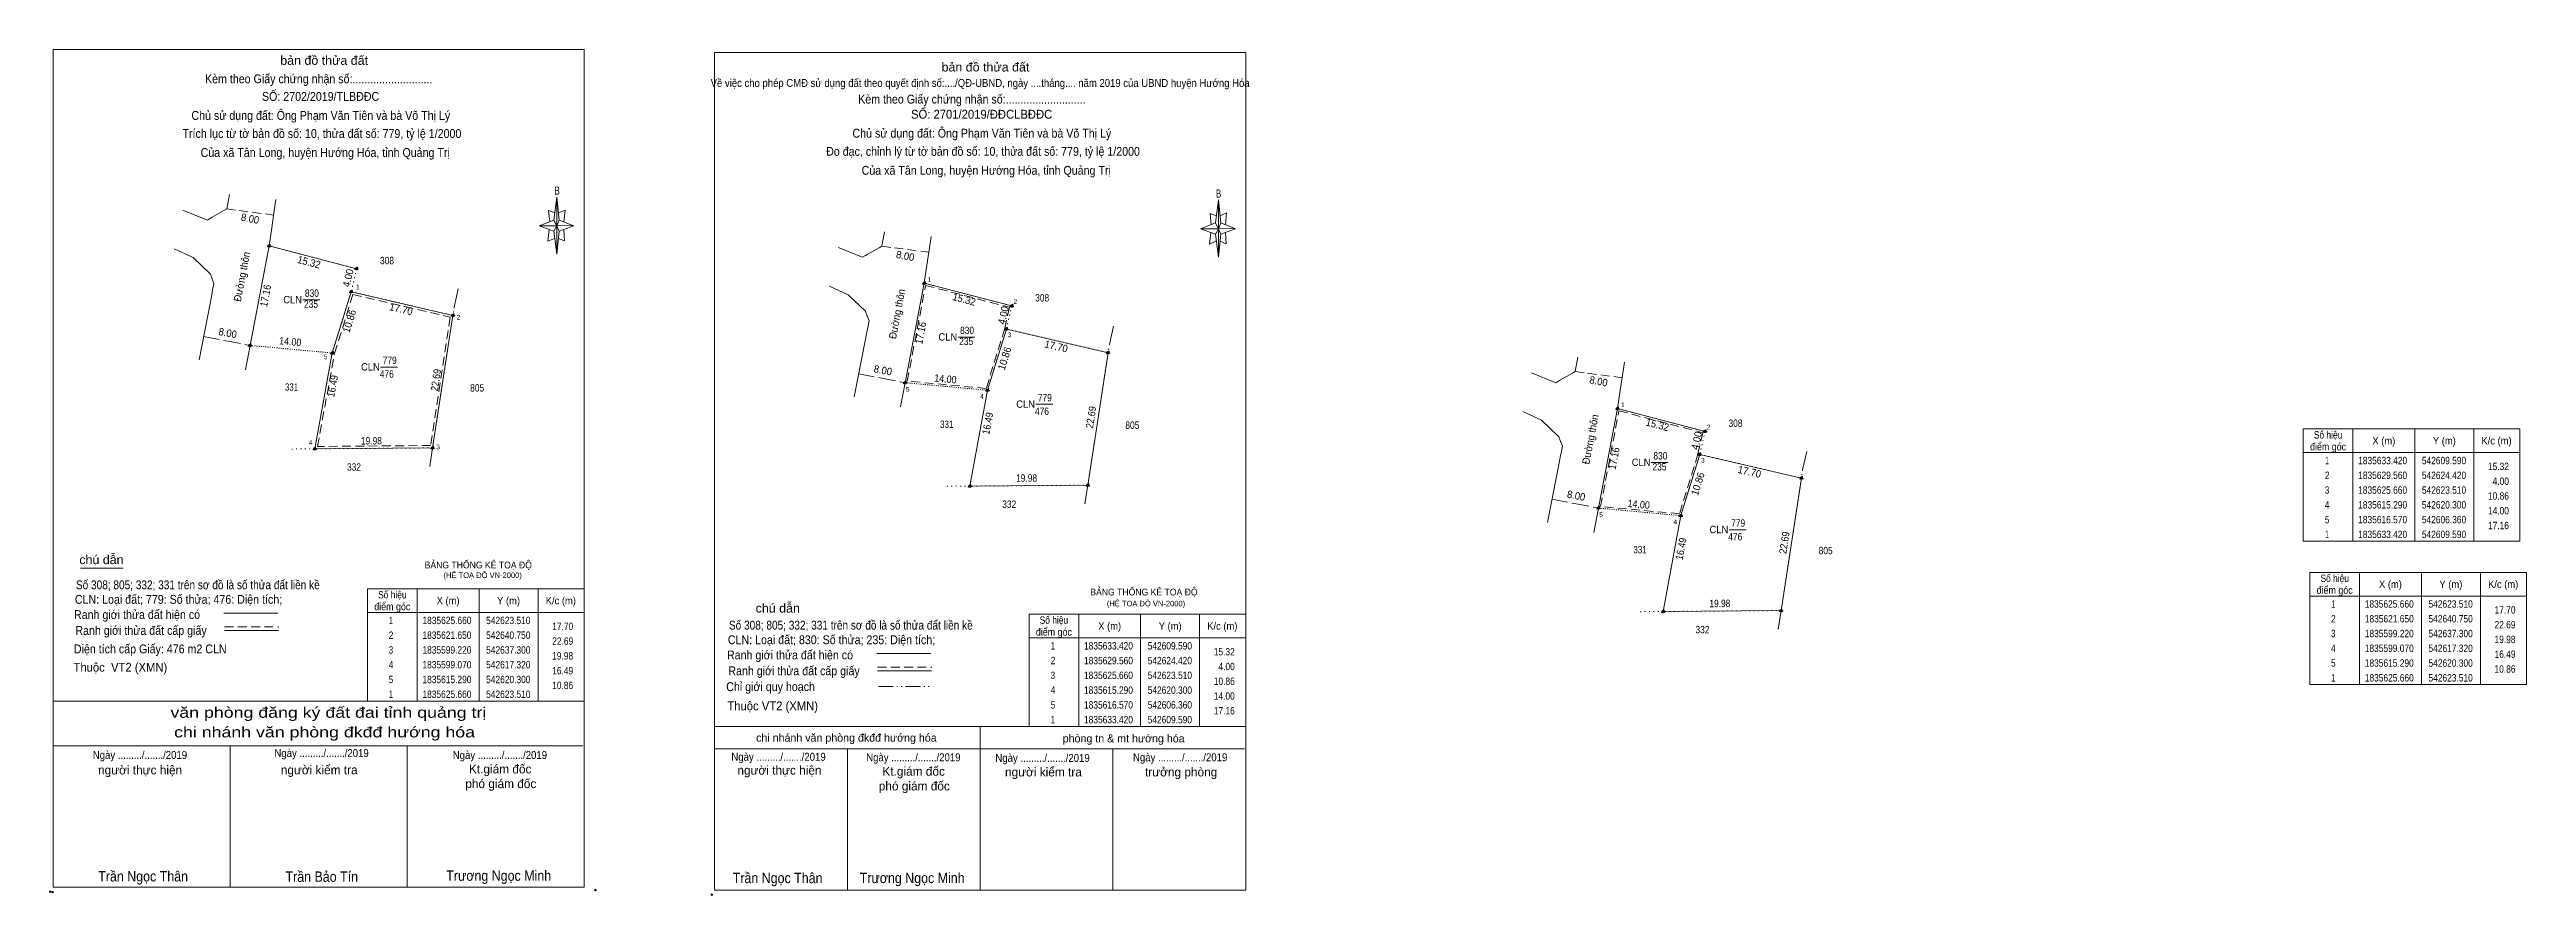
# Model space of a CAD drawing. Header units: metres. Extents: x 542344 to 542764, y 1835551 to 1835694.
import ezdxf
from ezdxf.enums import TextEntityAlignment as Align

# ---------------------------------------------------------------- set-up
doc = ezdxf.new("R2010")
doc.units = ezdxf.units.M
doc.header["$LTSCALE"] = 0.5
doc.header["$PDMODE"] = 32
doc.header["$PDSIZE"] = 0.25
for name, pattern in [('DASH_DOUBLE_DOT', [9.2, 5, -1.2, 0.3, -1.2, 0.3, -1.2]), ('DOTTED', [1.5, 0.3, -1.2]), ('MEDIUM_DASHED', [4.5, 3, -1.5])]:
    doc.linetypes.add(name, pattern=pattern)
doc.layers.add('1', color=7, linetype='Continuous')
for name, color, linetype, lineweight in [('10', 7, 'Continuous', 13), ('17', 7, 'Continuous', 13), ('5', 7, 'Continuous', 13), ('6', 7, 'Continuous', 13), ('63', 7, 'Continuous', 13), ('7', 7, 'Continuous', 13)]:
    doc.layers.add(name, color=color, linetype=linetype, lineweight=lineweight)

msp = doc.modelspace()

# ---------------------------------------------------------------- hatches: boundary and pattern name
at = {"layer": '10'}
for points in [[(542381.37, 1835660.96, 1), (542380.77, 1835660.96, 1)], [(542396.2, 1835657.1, 1), (542395.6, 1835657.1, 1)], [(542395.29, 1835653.2, 1), (542394.69, 1835653.2, 1)], [(542492.4, 1835654.65, 1), (542491.8, 1835654.65, 1)], [(542412.53, 1835649.19, 1), (542411.93, 1835649.19, 1)], [(542507.23, 1835650.79, 1), (542506.63, 1835650.79, 1)], [(542378.14, 1835644.11, 1), (542377.54, 1835644.11, 1)], [(542506.32, 1835646.89, 1), (542505.72, 1835646.89, 1)], [(542392.08, 1835642.83, 1), (542391.48, 1835642.83, 1)], [(542523.56, 1835642.88, 1), (542522.96, 1835642.88, 1)], [(542489.17, 1835637.8, 1), (542488.57, 1835637.8, 1)], [(542503.11, 1835636.52, 1), (542502.51, 1835636.52, 1)], [(542609.89, 1835633.42, 1), (542609.29, 1835633.42, 1)], [(542389.1, 1835626.6, 1), (542388.5, 1835626.6, 1)], [(542409.08, 1835626.76, 1), (542408.48, 1835626.76, 1)], [(542624.72, 1835629.56, 1), (542624.12, 1835629.56, 1)], [(542623.81, 1835625.66, 1), (542623.21, 1835625.66, 1)], [(542500.13, 1835620.29, 1), (542499.53, 1835620.29, 1)], [(542520.11, 1835620.45, 1), (542519.51, 1835620.45, 1)], [(542641.05, 1835621.65, 1), (542640.45, 1835621.65, 1)], [(542606.66, 1835616.57, 1), (542606.06, 1835616.57, 1)], [(542620.6, 1835615.29, 1), (542620, 1835615.29, 1)], [(542617.62, 1835599.06, 1), (542617.02, 1835599.06, 1)], [(542637.6, 1835599.22, 1), (542637, 1835599.22, 1)]]:
    msp.add_hatch(color=256, dxfattribs=at).paths.add_polyline_path(points)

# ---------------------------------------------------------------- linework, layer by layer
for p, q in [((542374.02, 1835667.88), (542374.34, 1835669.64)), ((542381.94, 1835666.94), (542382.22, 1835668.84)), ((542371.42, 1835665.8), (542373.43, 1835666.94)), ((542381.51, 1835664), (542381.94, 1835666.94)), ((542381.07, 1835660.96), (542381.51, 1835664)), ((542395.9, 1835657.1), (542381.07, 1835660.96)), ((542482.45, 1835659.49), (542484.46, 1835660.63)), ((542485.05, 1835661.57), (542485.37, 1835663.33)), ((542492.54, 1835657.69), (542492.97, 1835660.63)), ((542492.97, 1835660.63), (542493.25, 1835662.53)), ((542371.42, 1835655.39), (542371.12, 1835656.15)), ((542492.1, 1835654.65), (542492.54, 1835657.69)), ((542371.45, 1835655.31), (542371.42, 1835655.39)), ((542371.42, 1835653.02), (542371.45, 1835653.17)), ((542386.79, 1835651.83), (542389.66, 1835651.83)), ((542412.44, 1835650.59), (542413.12, 1835653.71)), ((542506.93, 1835650.79), (542492.1, 1835654.65)), ((542482.45, 1835649.08), (542482.15, 1835649.84)), ((542482.48, 1835649), (542482.45, 1835649.08)), ((542523.47, 1835644.28), (542524.15, 1835647.4)), ((542482.45, 1835646.71), (542482.48, 1835646.86)), ((542497.82, 1835645.52), (542500.69, 1835645.52)), ((542399.97, 1835640.45), (542402.84, 1835640.45)), ((542599.94, 1835638.26), (542601.95, 1835639.4)), ((542602.54, 1835640.34), (542602.86, 1835642.1)), ((542610.03, 1835636.46), (542610.46, 1835639.4)), ((542610.46, 1835639.4), (542610.74, 1835641.3)), ((542609.59, 1835633.42), (542610.03, 1835636.46)), ((542511, 1835634.14), (542513.87, 1835634.14)), ((542624.42, 1835629.56), (542609.59, 1835633.42)), ((542408.78, 1835626.76), (542408.3, 1835623.61)), ((542599.94, 1835627.85), (542599.64, 1835628.61)), ((542599.97, 1835627.77), (542599.94, 1835627.85)), ((542599.94, 1835625.48), (542599.97, 1835625.63)), ((542615.31, 1835624.29), (542618.18, 1835624.29)), ((542640.96, 1835623.05), (542641.64, 1835626.17)), ((542519.81, 1835620.45), (542519.33, 1835617.3)), ((542628.49, 1835612.91), (542631.36, 1835612.91)), ((542637.3, 1835599.22), (542636.82, 1835596.07))]:
    msp.add_line(p, q, dxfattribs=at)
at = {"layer": '10', "linetype": 'DOTTED'}
for p, q in [((542395.9, 1835657.1), (542394.99, 1835653.2)), ((542391.78, 1835642.83), (542394.99, 1835653.2)), ((542394.99, 1835653.2), (542412.23, 1835649.19)), ((542412.23, 1835649.19), (542408.78, 1835626.76)), ((542412.44, 1835650.59), (542412.24, 1835649.19)), ((542506.93, 1835650.79), (542506.02, 1835646.89)), ((542502.81, 1835636.52), (542506.02, 1835646.89)), ((542506.02, 1835646.89), (542523.26, 1835642.88)), ((542523.47, 1835644.28), (542523.27, 1835642.88)), ((542523.26, 1835642.88), (542519.81, 1835620.45)), ((542388.8, 1835626.6), (542384.41, 1835626.57)), ((542408.78, 1835626.76), (542388.8, 1835626.61)), ((542408.3, 1835623.61), (542408.78, 1835626.76)), ((542624.42, 1835629.56), (542623.51, 1835625.66)), ((542620.3, 1835615.29), (542623.51, 1835625.66)), ((542623.51, 1835625.66), (542640.75, 1835621.65)), ((542640.96, 1835623.05), (542640.76, 1835621.65)), ((542499.83, 1835620.29), (542495.44, 1835620.26)), ((542519.81, 1835620.45), (542499.83, 1835620.3)), ((542519.33, 1835617.3), (542519.81, 1835620.45)), ((542640.75, 1835621.65), (542637.3, 1835599.22)), ((542617.32, 1835599.06), (542612.93, 1835599.03)), ((542637.3, 1835599.22), (542617.32, 1835599.07)), ((542636.82, 1835596.07), (542637.3, 1835599.22))]:
    msp.add_line(p, q, dxfattribs=at)
at = {"layer": '10', "linetype": 'MEDIUM_DASHED'}
for p, q in [((542374.74, 1835644.7), (542377.84, 1835644.11)), ((542485.77, 1835638.39), (542488.87, 1835637.8)), ((542603.26, 1835617.16), (542606.36, 1835616.57))]:
    msp.add_line(p, q, dxfattribs=at)
at = {"layer": '10'}
for points in [[(542366.48, 1835667.02), (542370.61, 1835665.34), (542371.12, 1835665.63), (542371.42, 1835665.8)], [(542373.43, 1835666.94), (542373.9, 1835667.21), (542374.02, 1835667.88)], [(542371.12, 1835656.15), (542371.09, 1835656.23), (542368.19, 1835658.98), (542365.01, 1835660.44)], [(542377.06, 1835640), (542377.84, 1835644.11), (542381.07, 1835660.96)], [(542477.51, 1835660.71), (542481.64, 1835659.03), (542482.15, 1835659.32), (542482.45, 1835659.49)], [(542484.46, 1835660.63), (542484.93, 1835660.9), (542485.05, 1835661.57)], [(542369.22, 1835641.7), (542371.12, 1835651.48), (542371.42, 1835653.02)], [(542371.45, 1835653.17), (542371.73, 1835654.61), (542371.45, 1835655.31)], [(542482.15, 1835649.84), (542482.12, 1835649.92), (542479.22, 1835652.67), (542476.04, 1835654.13)], [(542488.09, 1835633.69), (542488.87, 1835637.8), (542492.1, 1835654.65)], [(542482.48, 1835646.86), (542482.76, 1835648.3), (542482.48, 1835649)], [(542480.25, 1835635.39), (542482.15, 1835645.17), (542482.45, 1835646.71)], [(542595, 1835639.48), (542599.13, 1835637.8), (542599.64, 1835638.09), (542599.94, 1835638.26)], [(542601.95, 1835639.4), (542602.42, 1835639.67), (542602.54, 1835640.34)], [(542599.64, 1835628.61), (542599.61, 1835628.69), (542596.71, 1835631.44), (542593.53, 1835632.9)], [(542605.58, 1835612.46), (542606.36, 1835616.57), (542609.59, 1835633.42)], [(542599.97, 1835625.63), (542600.25, 1835627.07), (542599.97, 1835627.77)], [(542597.74, 1835614.16), (542599.64, 1835623.94), (542599.94, 1835625.48)]]:
    msp.add_lwpolyline(points, dxfattribs=at)
at = {"layer": '10', "linetype": 'MEDIUM_DASHED'}
for points in [[(542373.9, 1835667.21), (542376, 1835666.94), (542381.83, 1835666.19)], [(542484.93, 1835660.9), (542487.03, 1835660.63), (542492.86, 1835659.88)], [(542369.98, 1835645.6), (542371.12, 1835645.38), (542374.74, 1835644.7)], [(542481.01, 1835639.29), (542482.15, 1835639.07), (542485.77, 1835638.39)], [(542602.42, 1835639.67), (542604.52, 1835639.4), (542610.35, 1835638.65)], [(542598.5, 1835618.06), (542599.64, 1835617.84), (542603.26, 1835617.16)]]:
    msp.add_lwpolyline(points, dxfattribs=at)
at = {"layer": '10', "linetype": 'DOTTED'}
for points in [[(542381.07, 1835660.96), (542395.9, 1835657.1), (542394.99, 1835653.2), (542391.78, 1835642.83), (542377.84, 1835644.11)], [(542492.1, 1835654.65), (542506.93, 1835650.79), (542506.02, 1835646.89), (542502.81, 1835636.52), (542488.87, 1835637.8)], [(542609.59, 1835633.42), (542624.42, 1835629.56), (542623.51, 1835625.66), (542620.3, 1835615.29), (542606.36, 1835616.57)]]:
    msp.add_lwpolyline(points, close=True, dxfattribs=at)
at = {"layer": '10'}
for points in [[(542394.99, 1835653.2), (542412.23, 1835649.19), (542408.78, 1835626.76), (542388.8, 1835626.61), (542391.78, 1835642.83)], [(542506.02, 1835646.89), (542523.26, 1835642.88), (542519.81, 1835620.45), (542499.83, 1835620.3), (542502.81, 1835636.52)], [(542623.51, 1835625.66), (542640.75, 1835621.65), (542637.3, 1835599.22), (542617.32, 1835599.07), (542620.3, 1835615.29)]]:
    msp.add_lwpolyline(points, close=True, dxfattribs=at)
at = {"layer": '10', "linetype": 'MEDIUM_DASHED'}
for points in [[(542395.26, 1835652.73), (542411.78, 1835648.88), (542408.44, 1835627.16), (542389.28, 1835627.01), (542392.17, 1835642.73)], [(542492.33, 1835654.28), (542506.57, 1835650.57), (542505.73, 1835646.97), (542502.6, 1835636.84), (542489.23, 1835638.07)], [(542609.82, 1835633.05), (542624.06, 1835629.34), (542623.22, 1835625.74), (542620.09, 1835615.61), (542606.72, 1835616.84)]]:
    msp.add_lwpolyline(points, close=True, dxfattribs=at)
at = {"layer": '10', "linetype": 'DOTTED'}
for points in [[(542377.84, 1835644.11), (542391.78, 1835642.83), (542388.8, 1835626.6)], [(542488.87, 1835637.8), (542502.81, 1835636.52), (542499.83, 1835620.29)], [(542606.36, 1835616.57), (542620.3, 1835615.29), (542617.32, 1835599.06)]]:
    msp.add_lwpolyline(points, dxfattribs=at)
for centre in [(542381.07, 1835660.96), (542395.9, 1835657.1), (542394.99, 1835653.2), (542492.1, 1835654.65), (542412.23, 1835649.19), (542506.93, 1835650.79), (542377.84, 1835644.11), (542506.02, 1835646.89), (542391.78, 1835642.83), (542523.26, 1835642.88), (542488.87, 1835637.8), (542502.81, 1835636.52), (542609.59, 1835633.42), (542388.8, 1835626.6), (542408.78, 1835626.76), (542624.42, 1835629.56), (542623.51, 1835625.66), (542499.83, 1835620.29), (542519.81, 1835620.45), (542640.75, 1835621.65), (542606.36, 1835616.57), (542620.3, 1835615.29), (542617.32, 1835599.06), (542637.3, 1835599.22)]:
    msp.add_circle(centre, 0.3, dxfattribs=at)
at = {"layer": '17'}
msp.add_line((542349.11, 1835606.41), (542356.35, 1835606.41), dxfattribs=at)
at = {"layer": '5'}
for p, q in [((542429.33, 1835665.34), (542429.83, 1835669.24)), ((542541.44, 1835664.84), (542541.94, 1835668.74)), ((542429.33, 1835663.44), (542426.83, 1835664.34)), ((542430.23, 1835665.34), (542432.73, 1835664.34)), ((542542.34, 1835664.84), (542544.84, 1835663.84)), ((542430.23, 1835663.44), (542429.83, 1835659.54)), ((542431.13, 1835661.84), (542430.13, 1835662.24)), ((542431.03, 1835663.74), (542431.13, 1835661.84)), ((542541.44, 1835662.94), (542538.94, 1835663.84)), ((542542.34, 1835662.94), (542541.94, 1835659.04)), ((542543.24, 1835661.34), (542542.24, 1835661.74)), ((542543.14, 1835663.24), (542543.24, 1835661.34)), ((542344.46, 1835583.9), (542434.46, 1835583.9)), ((542344.46, 1835576.3), (542434.26, 1835576.3)), ((542344.46, 1835576.3), (542434.26, 1835576.3)), ((542344.46, 1835576.3), (542434.26, 1835576.3)), ((542374.46, 1835552.4), (542374.46, 1835576.3)), ((542404.46, 1835552.4), (542404.46, 1835576.3))]:
    msp.add_line(p, q, dxfattribs=at)
for points in [[(542344.46, 1835694.2), (542434.46, 1835694.2), (542434.46, 1835552.4), (542344.46, 1835552.4)], [(542456.57, 1835693.7), (542546.57, 1835693.7), (542546.57, 1835551.9), (542456.57, 1835551.9)], [(542429.83, 1835669.24), (542430.23, 1835665.34), (542429.83, 1835664.34)], [(542541.94, 1835668.74), (542542.34, 1835664.84), (542541.94, 1835663.84)], [(542429.83, 1835664.34), (542426.83, 1835664.34), (542429.33, 1835665.34), (542430.23, 1835663.44), (542432.73, 1835664.34), (542429.83, 1835664.44)], [(542429.83, 1835664.34), (542429.83, 1835659.54), (542429.33, 1835663.44)], [(542541.94, 1835663.84), (542538.94, 1835663.84), (542541.44, 1835664.84), (542542.34, 1835662.94), (542544.84, 1835663.84), (542541.94, 1835663.94)], [(542541.94, 1835663.84), (542541.94, 1835659.04), (542541.44, 1835662.94)]]:
    msp.add_lwpolyline(points, close=True, dxfattribs=at)
for points in [[(542429.83, 1835664.34), (542429.33, 1835665.34), (542426.83, 1835664.34)], [(542429.53, 1835666.54), (542428.43, 1835666.94), (542428.63, 1835665.04)], [(542429.83, 1835664.34), (542430.23, 1835663.44), (542432.73, 1835664.34)], [(542430.13, 1835666.54), (542431.23, 1835667.04), (542431.03, 1835665.04)], [(542541.94, 1835663.84), (542541.44, 1835664.84), (542538.94, 1835663.84)], [(542541.64, 1835666.04), (542540.54, 1835666.44), (542540.74, 1835664.54)], [(542542.24, 1835666.04), (542543.34, 1835666.54), (542543.14, 1835664.54)], [(542428.53, 1835663.74), (542428.33, 1835661.74), (542429.43, 1835662.24)], [(542540.64, 1835663.24), (542540.44, 1835661.24), (542541.54, 1835661.74)], [(542541.94, 1835663.84), (542542.34, 1835662.94), (542544.84, 1835663.84)], [(542434.46, 1835552.4), (542344.46, 1835552.4), (542344.46, 1835576.3)]]:
    msp.add_lwpolyline(points, dxfattribs=at)
for p in [(542343.99, 1835551.62), (542344.39, 1835551.56)]:
    msp.add_point(p, dxfattribs=at)
at = {"layer": '6'}
for p, q in [((542373.4, 1835598.79), (542382.54, 1835598.79)), ((542373.54, 1835595.85), (542382.68, 1835595.85)), ((542484.06, 1835591.95), (542493.2, 1835591.95)), ((542484.2, 1835589.02), (542493.34, 1835589.02))]:
    msp.add_line(p, q, dxfattribs=at)
at = {"layer": '6', "linetype": 'MEDIUM_DASHED'}
for p, q in [((542373.54, 1835596.47), (542382.74, 1835596.47)), ((542484.2, 1835589.64), (542493.4, 1835589.64))]:
    msp.add_line(p, q, dxfattribs=at)
at = {"layer": '6'}
msp.add_point((542436.36, 1835551.9), dxfattribs=at)
at = {"layer": '63'}
for p, q in [((542734.2, 1835629.97), (542734.2, 1835610.97)), ((542744.7, 1835629.97), (542744.7, 1835610.97)), ((542754.7, 1835629.97), (542754.7, 1835610.97)), ((542725.8, 1835625.97), (542762.5, 1835625.97)), ((542735.32, 1835605.68), (542735.32, 1835586.68)), ((542745.82, 1835605.68), (542745.82, 1835586.68)), ((542755.82, 1835605.68), (542755.82, 1835586.68)), ((542406.16, 1835602.9), (542406.16, 1835583.9)), ((542416.66, 1835602.9), (542416.66, 1835583.9)), ((542426.66, 1835602.9), (542426.66, 1835583.9)), ((542726.92, 1835601.68), (542763.62, 1835601.68)), ((542397.76, 1835598.9), (542434.46, 1835598.9)), ((542518.27, 1835598.6), (542518.27, 1835579.6)), ((542528.77, 1835598.6), (542528.77, 1835579.6)), ((542538.77, 1835598.6), (542538.77, 1835579.6)), ((542509.87, 1835594.6), (542546.57, 1835594.6))]:
    msp.add_line(p, q, dxfattribs=at)
at = {"layer": '63', "linetype": 'DASH_DOUBLE_DOT'}
msp.add_line((542484.33, 1835586.39), (542493.53, 1835586.39), dxfattribs=at)
at = {"layer": '63'}
for points in [[(542725.8, 1835629.97), (542762.5, 1835629.97), (542762.5, 1835610.97), (542725.8, 1835610.97)], [(542726.92, 1835605.68), (542763.62, 1835605.68), (542763.62, 1835586.68), (542726.92, 1835586.68)], [(542397.76, 1835602.9), (542434.46, 1835602.9), (542434.46, 1835583.9), (542397.76, 1835583.9)], [(542509.87, 1835598.6), (542546.57, 1835598.6), (542546.57, 1835579.6), (542509.87, 1835579.6)]]:
    msp.add_lwpolyline(points, close=True, dxfattribs=at)
at = {"layer": '7'}
for p, q in [((542456.57, 1835579.6), (542546.57, 1835579.6)), ((542456.57, 1835579.6), (542546.57, 1835579.6)), ((542456.57, 1835579.6), (542546.57, 1835579.6)), ((542501.57, 1835551.9), (542501.57, 1835579.6)), ((542456.57, 1835575.8), (542546.37, 1835575.8)), ((542479.07, 1835551.9), (542479.07, 1835575.8)), ((542524.07, 1835551.9), (542524.07, 1835575.8)), ((542546.57, 1835551.9), (542456.57, 1835551.9))]:
    msp.add_line(p, q, dxfattribs=at)
msp.add_point((542456.1, 1835551.12), dxfattribs=at)

# ---------------------------------------------------------------- texts
at = {"layer": '1'}
for s, height, width, p in [('BẢNG THỐNG KÊ TOẠ ĐỘ ', 1.15, 0.95, (542407.43, 1835606.36)), ('(HỆ TOẠ ĐỘ VN-2000)', 0.93, 0.9, (542410.63, 1835604.74)), ('BẢNG THỐNG KÊ TOẠ ĐỘ ', 1.15, 0.95, (542520.24, 1835601.78)), ('(HỆ TOẠ ĐỘ VN-2000)', 0.93, 0.9, (542523.04, 1835599.94))]:
    msp.add_text(s, height=height, dxfattribs=dict(at, width=width)).set_placement(p)
at = {"layer": '10'}
for s, rotation, width, p in [('8.00', 349.266, 0.95, (542377.7386, 1835664.9659)), ('8.00', 349.266, 0.95, (542488.7686, 1835658.6559)), ('Đường thôn', 79.149, 0.95, (542377.0728, 1835655.6373)), ('15.32', 345.411, 0.95, (542387.6776, 1835657.6135)), ('4.00', 76.866, 0.95, (542395.073, 1835655.393)), ('17.16', 79.149, 0.9, (542381.0827, 1835652.4123)), ('Đường thôn', 79.149, 0.95, (542488.1028, 1835649.3273)), ('15.32', 345.411, 0.95, (542498.7076, 1835651.3035)), ('10.86', 72.8, 0.95, (542395.2728, 1835648.0352)), ('17.70', 346.906, 0.95, (542403.2934, 1835649.6549)), ('17.16', 79.149, 0.9, (542492.1127, 1835646.1023)), ('4.00', 76.866, 0.95, (542506.103, 1835649.083)), ('8.00', 349.266, 0.95, (542373.9486, 1835645.6059)), ('14.00', 354.754, 0.9, (542384.6029, 1835644.1389)), ('10.86', 72.8, 0.95, (542506.3028, 1835641.7252)), ('17.70', 346.906, 0.95, (542514.3234, 1835643.3449)), ('16.49', 79.59, 0.9, (542392.4367, 1835637.1071)), ('22.69', 81.256, 0.9, (542409.9492, 1835638.16)), ('8.00', 349.266, 0.95, (542484.9786, 1835639.2959)), ('14.00', 354.754, 0.9, (542495.6329, 1835637.8289)), ('8.00', 349.266, 0.95, (542606.2586, 1835637.4259)), ('16.49', 79.59, 0.9, (542503.4667, 1835630.7971)), ('22.69', 81.256, 0.9, (542520.9792, 1835631.85)), ('Đường thôn', 79.149, 0.95, (542605.5928, 1835628.0973)), ('15.32', 345.411, 0.95, (542616.1976, 1835630.0735)), ('19.98', 0.43, 0.85, (542398.4153, 1835627.3435)), ('17.16', 79.149, 0.9, (542609.6027, 1835624.8723)), ('4.00', 76.866, 0.95, (542623.593, 1835627.853)), ('19.98', 0.43, 0.85, (542509.4453, 1835621.0335)), ('10.86', 72.8, 0.95, (542623.7928, 1835620.4952)), ('17.70', 346.906, 0.95, (542631.8134, 1835622.1149)), ('8.00', 349.266, 0.95, (542602.4686, 1835618.0659)), ('14.00', 354.754, 0.9, (542613.1229, 1835616.5989)), ('16.49', 79.59, 0.9, (542620.9567, 1835609.5671)), ('22.69', 81.256, 0.9, (542638.4692, 1835610.62)), ('19.98', 0.43, 0.85, (542626.9353, 1835599.8035))]:
    msp.add_text(s, height=1.25, rotation=rotation, dxfattribs=dict(at, width=width)).set_placement(p, align=Align.CENTER)
for s, width, p in [('308', 0.85, (542401.055, 1835657.86)), ('CLN', 0.95, (542385.065, 1835651.24)), ('235', 0.85, (542388.175, 1835650.49)), ('830', 0.85, (542388.33, 1835652.34)), ('308', 0.85, (542512.085, 1835651.55)), ('CLN', 0.95, (542496.095, 1835644.93)), ('235', 0.85, (542499.205, 1835644.18)), ('830', 0.85, (542499.36, 1835646.03)), ('CLN', 0.95, (542398.245, 1835639.86)), ('476', 0.85, (542401.015, 1835638.65)), ('779', 0.85, (542401.51, 1835640.96)), ('331', 0.8, (542384.88, 1835636.45)), ('805', 0.85, (542416.335, 1835636.3)), ('CLN', 0.95, (542509.275, 1835633.55)), ('779', 0.85, (542512.54, 1835634.65)), ('331', 0.8, (542495.91, 1835630.14)), ('476', 0.85, (542512.045, 1835632.34)), ('805', 0.85, (542527.365, 1835629.99)), ('308', 0.85, (542629.575, 1835630.32)), ('332', 0.85, (542395.465, 1835622.91)), ('CLN', 0.95, (542613.585, 1835623.7)), ('235', 0.85, (542616.695, 1835622.95)), ('830', 0.85, (542616.85, 1835624.8)), ('332', 0.85, (542506.495, 1835616.6)), ('779', 0.85, (542630.03, 1835613.42)), ('331', 0.8, (542613.4, 1835608.91)), ('CLN', 0.95, (542626.765, 1835612.32)), ('476', 0.85, (542629.535, 1835611.11)), ('805', 0.85, (542644.855, 1835608.76)), ('332', 0.85, (542623.985, 1835595.37))]:
    msp.add_text(s, height=1.25, dxfattribs=dict(at, width=width)).set_placement(p, align=Align.CENTER)
for s, width, p in [(' 1', 0.9, (542396.42, 1835653.6)), (' 1', 0.9, (542493.31, 1835654.89)), (' 2', 0.9, (542507.84, 1835651.13)), (' 2', 0.9, (542413.48, 1835648.49)), (' 3', 0.95, (542506.87, 1835645.5)), (' 5', 0.9, (542390.96, 1835641.77)), (' 5', 0.9, (542489.61, 1835636.27)), (' 4', 0.95, (542502.19, 1835635.06)), (' 1', 0.9, (542610.8, 1835633.66)), (' 2', 0.9, (542625.33, 1835629.9)), (' 4', 0.95, (542388.44, 1835627.26)), (' 3', 0.95, (542410.02, 1835626.52)), (' 3', 0.95, (542624.36, 1835624.27)), (' 5', 0.9, (542607.1, 1835615.04)), (' 4', 0.95, (542619.68, 1835613.83))]:
    msp.add_text(s, height=0.8, dxfattribs=dict(at, width=width)).set_placement(p, align=Align.RIGHT)
at = {"layer": '5'}
for s, height, width, p in [('Kèm theo Giấy chứng nhận số:...........................', 1.5, 0.9, (542389.48, 1835688.5)), ('bản đồ thửa đất', 1.5, 1.05, (542390.4, 1835691.62)), ('bản đồ thửa đất', 1.5, 1.05, (542502.47, 1835690.49)), ('SỐ: 2702/2019/TLBĐĐC', 1.5, 0.9, (542389.8, 1835685.52)), ('Kèm theo Giấy chứng nhận số:...........................', 1.5, 0.9, (542500.17, 1835685.06)), ('Chủ sử dụng đất: Ông Phạm Văn Tiên và bà Võ Thị Lý', 1.5, 0.9, (542389.835, 1835682.3)), ('Chủ sử dụng đất: Ông Phạm Văn Tiên và bà Võ Thị Lý', 1.5, 0.9, (542501.865, 1835679.29)), ('SỐ: 2701/2019/ĐĐCLBĐĐC', 1.5, 0.95, (542501.825, 1835682.5)), ('Trích lục từ tờ bản đồ số: 10, thửa đất số: 779, tỷ lệ 1/2000 ', 1.5, 0.9, (542390.275, 1835679.24)), ('Của xã Tân Long, huyện Hướng Hóa, tỉnh Quảng Trị', 1.5, 0.9, (542390.585, 1835676.02)), ('Đo đạc, chỉnh lý từ tờ bản đồ số: 10, thửa đất số: 779, tỷ lệ 1/2000 ', 1.5, 0.9, (542502.31, 1835676.22)), ('Của xã Tân Long, huyện Hướng Hóa, tỉnh Quảng Trị', 1.5, 0.9, (542502.605, 1835673.01)), ('B', 1.378, 0.75, (542429.865, 1835669.64)), ('B', 1.378, 0.75, (542541.975, 1835669.14)), ('văn phòng đăng ký đất đai tỉnh quảng trị', 1.8, 1.25, (542391.12, 1835581.07)), ('chi nhánh văn phòng đkđđ hướng hóa', 1.8, 1.25, (542390.475, 1835577.75)), ('Ngày ........./......./2019', 1.35, 0.9, (542359.185, 1835574.1)), ('Ngày ........./......./2019', 1.35, 0.9, (542389.965, 1835574.42)), ('Trần Ngọc Thân', 1.75, 0.9, (542359.725, 1835553.36)), ('Trần Bảo Tín', 1.75, 0.9, (542390, 1835553.3))]:
    msp.add_text(s, height=height, dxfattribs=dict(at, width=width)).set_placement(p, align=Align.CENTER)
for s, p in [('người thực hiện', (542359.21, 1835571.48)), ('người kiểm tra', (542389.565, 1835571.5))]:
    msp.add_text(s, height=1.5, dxfattribs=at).set_placement(p, align=Align.CENTER)
at = {"layer": '6'}
for s, width, p in [('chú dẫn', 1.05, (542348.91, 1835607.09)), ('CLN: Loại đất; 779: Số thửa; 476: Diện tích;', 0.9, (542348.16, 1835600.37)), ('Số 308; 805; 332; 331 trên sơ đồ là số thửa đất liền kề', 0.85, (542348.34, 1835602.83)), ('Ranh giới thửa đất hiện có ', 0.9, (542348.01, 1835597.79)), ('Số 308; 805; 332; 331 trên sơ đồ là số thửa đất liền kề', 0.85, (542459, 1835596)), ('chú dẫn', 1.05, (542463.53, 1835598.88)), ('Diện tích cấp Giấy: 476 m2 CLN', 0.9, (542347.99, 1835591.98)), ('Ranh giới thửa đất cấp giấy', 0.9, (542348.24, 1835595.11)), ('CLN: Loại đất; 830: Số thửa; 235: Diện tích;', 0.9, (542458.82, 1835593.53)), ('Thuộc  VT2 (XMN)', 0.95, (542347.93, 1835588.87)), ('Ranh giới thửa đất hiện có ', 0.9, (542458.67, 1835590.96)), ('Ranh giới thửa đất cấp giấy', 0.9, (542458.9, 1835588.27)), ('Chỉ giới quy hoạch', 0.9, (542458.54, 1835585.59)), ('Thuộc VT2 (XMN)', 0.95, (542458.74, 1835582.33))]:
    msp.add_text(s, height=1.5, dxfattribs=dict(at, width=width)).set_placement(p)
at = {"layer": '63'}
for s, width, p in [('điểm góc', 0.9, (542730, 1835626.35)), ('Số hiệu', 0.85, (542730, 1835628.35)), ('X (m)', 0.95, (542739.45, 1835627.35)), ('Y (m)', 0.95, (542749.705, 1835627.35)), ('K/c (m)', 0.95, (542758.545, 1835627.35)), (' 2', 0.85, (542729.655, 1835621.5)), (' 1', 0.75, (542729.65, 1835624)), ('1835633.420', 0.85, (542739.25, 1835624)), ('1835629.560', 0.85, (542739.25, 1835621.5)), ('542609.590', 0.85, (542749.65, 1835624)), ('542624.420', 0.85, (542749.65, 1835621.5)), (' 3', 0.8, (542729.645, 1835619)), ('1835625.660', 0.85, (542739.25, 1835619)), ('542623.510', 0.85, (542749.65, 1835619)), (' 4', 0.85, (542729.65, 1835616.5)), (' 5', 0.8, (542729.655, 1835614)), ('1835615.290', 0.85, (542739.25, 1835616.5)), ('1835616.570', 0.85, (542739.25, 1835614)), ('542620.300', 0.85, (542749.65, 1835616.5)), ('542606.360', 0.85, (542749.65, 1835614)), (' 1', 0.75, (542729.65, 1835611.5)), ('1835633.420', 0.85, (542739.25, 1835611.5)), ('542609.590', 0.85, (542749.65, 1835611.5)), ('Số hiệu', 0.85, (542731.125, 1835604.06)), ('Số hiệu', 0.85, (542401.96, 1835601.28)), ('X (m)', 0.95, (542411.41, 1835600.28)), ('Y (m)', 0.95, (542421.655, 1835600.28)), ('K/c (m)', 0.95, (542430.515, 1835600.28)), ('điểm góc', 0.9, (542731.115, 1835602.06)), ('X (m)', 0.95, (542740.57, 1835603.06)), ('Y (m)', 0.95, (542750.815, 1835603.06)), ('K/c (m)', 0.95, (542759.675, 1835603.06)), ('điểm góc', 0.9, (542401.95, 1835599.28)), (' 1', 0.75, (542401.54, 1835596.93)), ('1835625.660', 0.85, (542411.21, 1835596.93)), ('542623.510', 0.85, (542421.61, 1835596.93)), ('Số hiệu', 0.85, (542514.07, 1835596.98)), ('X (m)', 0.95, (542523.52, 1835595.98)), ('Y (m)', 0.95, (542533.775, 1835595.98)), ('K/c (m)', 0.95, (542542.615, 1835595.98)), (' 2', 0.85, (542730.705, 1835597.21)), (' 1', 0.75, (542730.7, 1835599.71)), ('1835625.660', 0.85, (542740.37, 1835599.71)), ('1835621.650', 0.85, (542740.37, 1835597.21)), ('542623.510', 0.85, (542750.77, 1835599.71)), ('542640.750', 0.85, (542750.77, 1835597.21)), (' 3', 0.8, (542401.535, 1835591.93)), (' 2', 0.85, (542401.545, 1835594.43)), ('1835621.650', 0.85, (542411.21, 1835594.43)), ('1835599.220', 0.85, (542411.21, 1835591.93)), ('542640.750', 0.85, (542421.61, 1835594.43)), ('542637.300', 0.85, (542421.61, 1835591.93)), ('điểm góc', 0.9, (542514.07, 1835594.98)), (' 1', 0.75, (542513.72, 1835592.63)), ('1835633.420', 0.85, (542523.32, 1835592.63)), ('542609.590', 0.85, (542533.72, 1835592.63)), (' 4', 0.85, (542730.7, 1835592.21)), (' 3', 0.8, (542730.695, 1835594.71)), ('1835599.220', 0.85, (542740.37, 1835594.71)), ('1835599.070', 0.85, (542740.37, 1835592.21)), ('542637.300', 0.85, (542750.77, 1835594.71)), ('542617.320', 0.85, (542750.77, 1835592.21)), (' 4', 0.85, (542401.54, 1835589.43)), ('1835599.070', 0.85, (542411.21, 1835589.43)), ('542617.320', 0.85, (542421.61, 1835589.43)), (' 3', 0.8, (542513.715, 1835587.63)), (' 2', 0.85, (542513.725, 1835590.13)), ('1835629.560', 0.85, (542523.32, 1835590.13)), ('1835625.660', 0.85, (542523.32, 1835587.63)), ('542624.420', 0.85, (542533.72, 1835590.13)), ('542623.510', 0.85, (542533.72, 1835587.63)), (' 5', 0.8, (542730.705, 1835589.71)), ('1835615.290', 0.85, (542740.37, 1835589.71)), ('542620.300', 0.85, (542750.77, 1835589.71)), (' 5', 0.8, (542401.545, 1835586.93)), (' 1', 0.75, (542401.54, 1835584.43)), ('1835615.290', 0.85, (542411.21, 1835586.93)), ('1835625.660', 0.85, (542411.21, 1835584.43)), ('542620.300', 0.85, (542421.61, 1835586.93)), ('542623.510', 0.85, (542421.61, 1835584.43)), (' 4', 0.85, (542513.72, 1835585.13)), ('1835615.290', 0.85, (542523.32, 1835585.13)), ('542620.300', 0.85, (542533.72, 1835585.13)), (' 1', 0.75, (542730.7, 1835587.21)), ('1835625.660', 0.85, (542740.37, 1835587.21)), ('542623.510', 0.85, (542750.77, 1835587.21)), (' 5', 0.8, (542513.725, 1835582.63)), (' 1', 0.75, (542513.72, 1835580.13)), ('1835616.570', 0.85, (542523.32, 1835582.63)), ('1835633.420', 0.85, (542523.32, 1835580.13)), ('542606.360', 0.85, (542533.72, 1835582.63)), ('542609.590', 0.85, (542533.72, 1835580.13))]:
    msp.add_text(s, height=1.25, dxfattribs=dict(at, width=width)).set_placement(p, align=Align.CENTER)
at = {"layer": '63', "width": 0.85}
for s, p in [('15.32', (542760.65, 1835623)), ('10.86', (542760.65, 1835618)), ('4.00', (542760.65, 1835620.5)), ('14.00', (542760.65, 1835615.5)), ('17.16', (542760.65, 1835613)), ('17.70', (542432.61, 1835595.93)), ('22.69', (542761.77, 1835596.21)), ('17.70', (542761.77, 1835598.71)), ('22.69', (542432.61, 1835593.43)), ('15.32', (542544.72, 1835591.63)), ('19.98', (542761.76, 1835593.71)), ('19.98', (542432.6, 1835590.93)), ('16.49', (542432.61, 1835588.43)), ('4.00', (542544.72, 1835589.13)), ('10.86', (542761.76, 1835588.71)), ('16.49', (542761.77, 1835591.21)), ('10.86', (542432.6, 1835585.93)), ('10.86', (542544.72, 1835586.63)), ('14.00', (542544.72, 1835584.13)), ('17.16', (542544.72, 1835581.63))]:
    msp.add_text(s, height=1.25, dxfattribs=at).set_placement(p, align=Align.RIGHT)
at = {"layer": '7', "width": 0.9}
for s, height, p in [('Về việc cho phép CMĐ sử dụng đất theo quyết định số:..../QĐ-UBND, ngày ....tháng.... năm 2019 của UBND huyện Hướng Hóa', 1.34, (542501.57, 1835687.88)), ('Ngày ........./......./2019', 1.35, (542420.185, 1835574.09)), ('Ngày ........./......./2019', 1.35, (542467.405, 1835573.79)), ('Ngày ........./......./2019', 1.35, (542490.255, 1835573.7)), ('Ngày ........./......./2019', 1.35, (542512.145, 1835573.6)), ('Ngày ........./......./2019', 1.35, (542535.465, 1835573.7)), ('Trương Ngọc Minh', 1.75, (542419.985, 1835553.47)), ('Trần Ngọc Thân', 1.75, (542467.25, 1835553.07)), ('Trương Ngọc Minh', 1.75, (542490.055, 1835553.08))]:
    msp.add_text(s, height=height, dxfattribs=at).set_placement(p, align=Align.CENTER)
at = {"layer": '7'}
for s, height, p in [('chi nhánh văn phòng đkđđ hướng hóa', 1.35, (542478.9, 1835577.02)), ('phòng tn & mt hướng hóa', 1.35, (542525.895, 1835576.9)), ('Kt.giám đốc', 1.5, (542420.235, 1835571.65)), ('người thực hiện', 1.5, (542467.56, 1835571.44)), ('Kt.giám đốc', 1.5, (542490.305, 1835571.26)), ('người kiểm tra', 1.5, (542512.295, 1835571.14)), ('trưởng phòng', 1.5, (542535.635, 1835571.14)), ('phó giám đốc', 1.5, (542420.34, 1835569.16)), ('phó giám đốc', 1.5, (542490.41, 1835568.77))]:
    msp.add_text(s, height=height, dxfattribs=at).set_placement(p, align=Align.CENTER)

doc.saveas('drawing.dxf')
